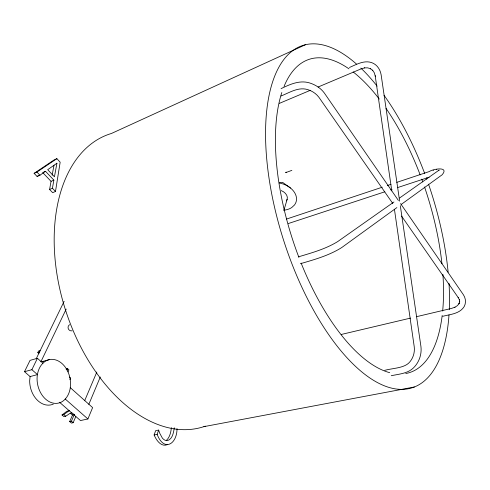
<?xml version="1.0" encoding="UTF-8"?>
<svg xmlns="http://www.w3.org/2000/svg" width="490" height="490" viewBox="0 0 490 490"><rect width="100%" height="100%" fill="white"/><g stroke="black" fill="none" stroke-linecap="round" stroke-linejoin="round"><path stroke-width="0.73" d="M177.019 428.701C177.08 443.977 164.089 452.386 157.149 434.391L158.644 430.085L155.63 430.667L154.123 434.961C156.138 439.91 161.02 447.29 167.304 444.675M174.287 427.782C173.595 432.382 172.584 439.15 167.409 440.645A10.37 6.67 81 0 1 162.355 438.078L159.807 433.405L158.644 430.085M171.353 427.648C170.986 432.204 169.791 437.215 166.361 440.455M42.93 363.225L37.412 358.3L30.062 360.358L24.5 371.69L30.092 376.571L29.657 380.791A22.093 16.544 78.5 0 0 53.349 404.115M55.492 191.461L60.166 162.196L56.877 158.662L54.084 159.942L34.116 173.356L37.124 176.492L39.953 175.224L45.484 171.273L53.863 180.1L52.424 188.258L55.492 191.461L52.663 192.674L49.6 189.483L51.046 181.337L42.667 172.541M52.154 175.193L53.992 165.197M283.918 210.253L287.165 199.277M59.517 402.259L80.483 420.561L87.906 418.968L92.616 407.6L70.266 387.633M88.812 404.385L100.285 377.012M84.635 400.777L96.849 371.996M69.678 421.578L71.424 421.204L74.253 414.601L72.514 414.981L69.678 421.578L71.411 423.078L73.157 422.705L75.797 416.512M69.984 379.615L70.658 378.096L69.543 377.11M67.988 371.904L68.919 369.852L67.626 368.676L66.101 369.08M67.001 370.048L67.626 368.676M40.848 361.859L66.193 309.098M36.168 358.852L64.141 301.307M24.5 371.69L31.887 369.687L37.412 358.3M37.816 352.561L38.575 351.012L40.094 350.577L39.341 352.126L37.816 352.561L38.906 353.541M438.752 170.661L439.156 170.061L399.571 198.015M286.203 172.082L285.603 172.67L291.862 170.367M69.537 324.637C66.432 326.763 68.428 331.559 72.116 330.879M72.036 412.899C68.949 412.801 67.057 416.537 63.945 416.623L62.022 414.963L66.83 411.294L68.594 410.755M62.022 414.963L63.761 414.571L69.494 410.498M396.882 207.582L341.72 247.56C329.133 255.486 314.611 259.553 300.462 263.687M401.218 204.44L442.127 174.795C449.722 166.006 432.578 168.989 429.393 171.518L396.771 182.372M37.124 176.492L38.355 175.616M393.948 201.978L337.69 241.588C325.715 248.975 311.977 252.785 298.618 256.791M34.116 173.356L36.94 172.076L56.877 158.662M305.49 44.706L111.438 133.476A153.707 96.016 72.4 0 0 65.568 310.207A153.707 96.016 72.4 0 0 205.335 426.147M43.794 172.033L45.484 171.273M51.046 181.337L53.863 180.1M281.076 88.635C289.945 84.341 299.831 79.803 309.833 83.012C315.529 84.831 320.73 88.133 324.307 92.984L398.388 200.447M49.6 189.483L52.424 188.258M281.076 95.991C289.535 92.641 298.392 86.644 307.879 89.658C312.271 91.03 316.197 93.639 318.953 97.345L392.815 203.528M349.437 67.485C356.836 64.3 365.35 59.235 373.466 63.4C377.753 65.66 380.326 70.076 381.122 74.75L399.638 201.139M279.38 103.372L310.36 90.295M318.102 87.024L361.05 68.894L364.719 67.853M49.6 359.531C41.019 361.442 37.02 370.783 37.062 378.856A22.24 16.501 78.3 0 0 45.735 399.252A22.24 16.501 78.3 0 0 62.708 401.322C71.522 394.787 72.153 381.955 68.269 372.474A22.24 16.501 78.3 0 0 49.6 359.531L42.269 361.559A22.093 16.544 78.5 0 1 43.69 361.375M286.583 219.048L382.274 187.198M387.345 185.514L390.971 184.307M288.334 223.538L384.828 191.792M390.628 189.881L392.08 189.403M397.886 187.499L429.081 177.233M436.272 169.473L436.81 169.32M433.117 170.336L433.528 170.226M30.092 376.571L37.485 374.611L31.887 369.687M341.26 334.468L410.498 318.108M416.457 316.699L451.449 308.431L455.014 307.193L454.665 307.383L457.36 305.656L459.204 303.469L458.873 303.898L459.718 301.454L459.559 301.999L459.375 299.433L459.418 299.978L458.144 297.314L458.371 297.779L401.555 216.096M442.727 316.301C450.206 314.36 459.589 313.906 464.165 306.611C466.272 302.851 465.745 298.208 463.375 294.717L400.557 203.589M384.76 370.342C392.349 368.241 402.878 368.253 408.525 363.286C412.948 359.054 414.987 352.794 414.234 346.749L394.505 209.781M391.259 375.726C398.848 374.066 407.349 373.668 413.315 368.045C419.091 362.52 421.915 354.362 420.928 346.442L400.305 205.678M154.123 434.961L157.149 434.391M203.895 426.643L414.411 386.978M279.716 182.488L282.626 182.384L290.527 188.056M364.34 67.871L367.702 67.853L370.74 68.808L370.318 68.618L372.81 70.474M70.297 413.284L72.514 414.981M63.761 414.571L65.691 416.237M71.424 421.204L73.157 422.705M73.451 413.897L74.253 414.601M65.231 399.019L87.906 418.968M36.94 172.076L39.953 175.224M372.504 70.119L374.305 72.783L375.303 76.22L375.211 75.834L391.78 190.861M448.993 314.923A179.689 77.61 72.3 0 1 351.434 362.404A179.689 77.61 72.3 0 1 265.58 129.666A179.689 77.61 72.3 0 1 356.438 64.006M360.854 68.073A179.689 77.61 72.3 0 1 377.141 86.136M384.044 95.305A179.689 77.61 72.3 0 1 424.726 173.601M426.276 177.803A179.689 77.61 72.3 0 1 426.784 179.205M428.53 184.173A179.689 77.61 72.3 0 1 448.136 272.189M449.018 283.465A179.689 77.61 72.3 0 1 449.281 309.686M389.721 372.67A164.475 70.891 72.3 0 1 301.136 263.093M298.918 257.421A164.475 70.891 72.3 0 1 281.824 92.512M284.047 86.436A164.475 70.891 72.3 0 1 348.972 68.857M353.137 71.932A164.475 70.891 72.3 0 1 379.297 99.103M386.047 108.406A164.475 70.891 72.3 0 1 420.181 174.918M421.768 179.156A164.475 70.891 72.3 0 1 422.79 181.974M424.536 186.966A164.475 70.891 72.3 0 1 441.962 263.822M442.893 274.29A164.475 70.891 72.3 0 1 442.666 311.021M442.188 315.444A164.475 70.891 72.3 0 1 405.726 373.545M281.26 190.598A9.292 6.67 16.7 0 1 286.368 200.839M279.251 182.99A18.589 13.34 16.7 0 1 294.466 205.01L291.752 207.527A18.589 13.34 16.7 0 1 283.894 210.198M56.92 163.219L54.439 176.804L47.708 169.693L56.92 163.219"/></g></svg>
